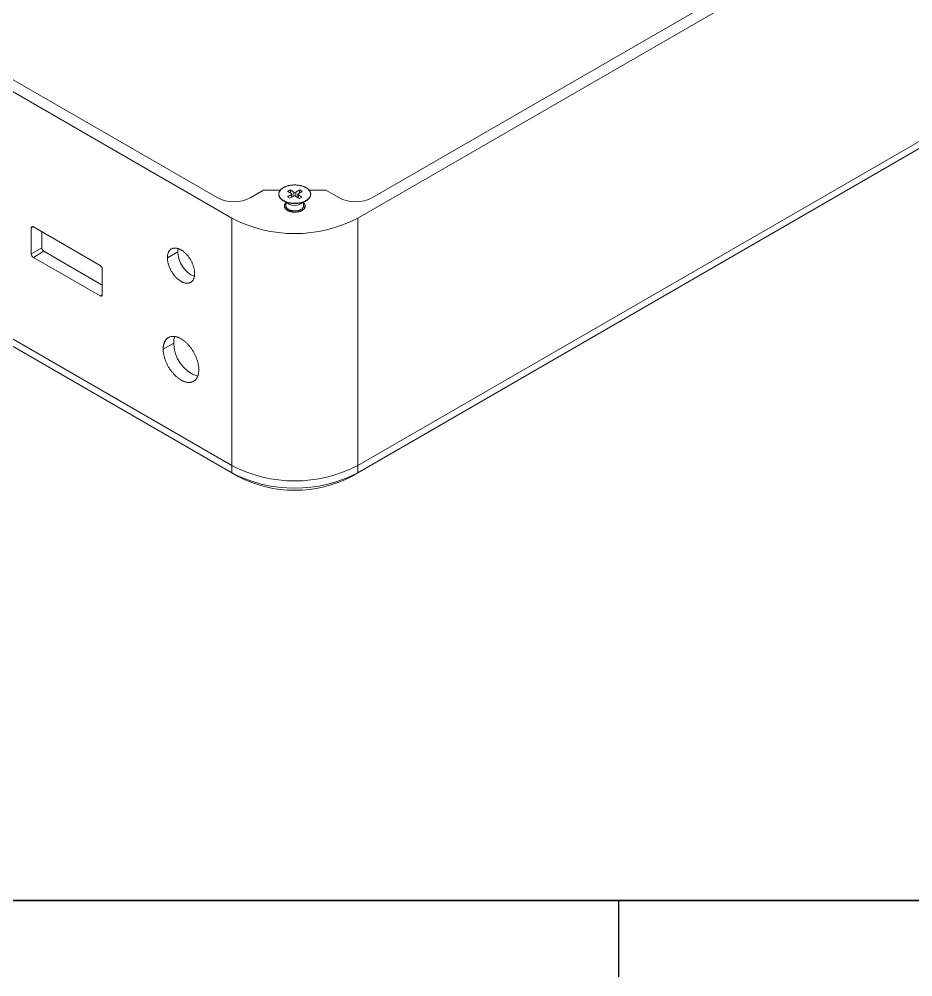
# Model space of a CAD drawing. Header units: millimetres. Extents: x 15 to 405, y 6 to 293.
# Drawn here: x 79.6 to 139.8, y 5.7 to 70.2 of the extents above; entities that cross this region are included whole.
import ezdxf

# ---------------------------------------------------------------- set-up
doc = ezdxf.new("R2010")
doc.units = ezdxf.units.MM
doc.layers.add('RAHM', color=5, linetype='Continuous')

msp = doc.modelspace()

# ---------------------------------------------------------------- linework, layer by layer
at = {"color": 7, "linetype": 'Continuous', "lineweight": 18}
for p, q in [((43.7455, 85.7688), (93.9218, 56.8027)), ((46.1497, 85.1974), (92.9319, 58.1906)), ((102.4071, 56.8027), (144.2113, 80.9357)), ((141.8071, 80.3642), (103.397, 58.1906)), ((43.7455, 69.1114), (93.9218, 40.1452)), ((43.7455, 68.6215), (93.9218, 39.6553)), ((94.3461, 39.4103), (44.1698, 68.3765)), ((102.4071, 40.1452), (144.2113, 64.2783)), ((143.787, 63.5433), (101.9828, 39.4103)), ((102.4071, 39.6553), (144.2113, 63.7883)), ((97.6796, 58.6226), (97.8471, 58.7152)), ((97.8471, 58.7152), (98.1127, 58.5551)), ((97.8761, 58.5041), (97.8471, 58.7152)), ((98.2258, 58.5536), (98.5032, 58.707)), ((98.4743, 58.5055), (98.5032, 58.707)), ((98.5032, 58.707), (98.6636, 58.6102)), ((96.0674, 58.6944), (95.1946, 58.1906)), ((97.1977, 58.6944), (96.0674, 58.6944)), ((97.0925, 58.427), (97.0925, 58.4128)), ((97.6653, 58.2438), (97.9427, 58.3972)), ((97.8257, 58.1471), (97.6653, 58.2438)), ((97.9451, 58.4624), (97.6796, 58.6226)), ((98.1031, 58.3004), (97.8257, 58.1471)), ((97.9427, 58.2117), (97.9427, 58.3972)), ((97.9673, 58.2254), (97.9673, 58.4305)), ((98.1127, 58.3049), (98.1127, 58.5551)), ((98.4818, 58.1389), (98.2162, 58.299)), ((98.2258, 58.5536), (98.2258, 58.2932)), ((98.3616, 58.4235), (98.3616, 58.2113)), ((98.3838, 58.3916), (98.6493, 58.2315)), ((98.3838, 58.3916), (98.3838, 58.1979)), ((98.6636, 58.6102), (98.3863, 58.4569)), ((98.6493, 58.2315), (98.4818, 58.1389)), ((100.2615, 58.6944), (99.1312, 58.6944)), ((99.2365, 58.4128), (99.2365, 58.427)), ((101.1343, 58.1906), (100.2615, 58.6944)), ((97.4063, 57.9752), (97.79, 57.7537)), ((97.5645, 57.6432), (97.5645, 57.5374)), ((97.6068, 57.8595), (97.5691, 57.6863)), ((98.5389, 57.7537), (98.9226, 57.9752)), ((98.7598, 57.6863), (98.7221, 57.8595)), ((98.7645, 57.5374), (98.7645, 57.6432)), ((93.9218, 40.1452), (93.9218, 56.8027)), ((102.4071, 56.8027), (102.4071, 40.1452)), ((80.549, 56.2217), (80.4076, 56.14)), ((80.4076, 56.14), (80.4076, 54.4122)), ((85.0462, 53.6255), (80.549, 56.2217)), ((81.1147, 54.8204), (81.1147, 55.8951)), ((81.1147, 54.8204), (80.4076, 54.4122)), ((81.2561, 54.5755), (80.549, 54.1673)), ((85.1876, 52.3059), (81.2561, 54.5755)), ((90.2873, 54.5502), (89.5802, 54.142)), ((80.549, 54.1673), (85.0462, 51.5711)), ((85.1876, 51.6528), (85.1876, 53.3806)), ((85.1876, 51.6527), (85.0462, 51.5711)), ((90.0044, 48.3967), (89.2973, 47.9885)), ((93.9218, 40.1452), (93.9218, 39.6553)), ((102.4071, 40.1452), (102.4071, 39.6553)), ((93.9218, 39.6553), (94.3461, 39.4103)), ((102.4071, 39.6553), (101.9828, 39.4103))]:
    msp.add_line(p, q, dxfattribs=at)
at = {"color": 7, "linetype": 'Continuous', "lineweight": 18, "flags": 128}
for points in [[(98.9388, 58.855), (98.9095, 58.872), (98.879, 58.8884), (98.8475, 58.904), (98.8149, 58.9189), (98.7814, 58.9331), (98.7469, 58.9466), (98.7116, 58.9592), (98.6755, 58.971), (98.6385, 58.9821), (98.6009, 58.9923), (98.5626, 59.0016), (98.5237, 59.0101), (98.4843, 59.0177), (98.4444, 59.0244), (98.404, 59.0302), (98.3633, 59.0351), (98.3223, 59.0391), (98.2811, 59.0422), (98.2397, 59.0444), (98.1982, 59.0456), (98.1566, 59.0459), (98.115, 59.0452), (98.0735, 59.0437), (98.0322, 59.0412), (97.991, 59.0377), (97.9502, 59.0334), (97.9096, 59.0281), (97.8694, 59.022), (97.8297, 59.0149), (97.7904, 59.007), (97.7518, 58.9982), (97.7137, 58.9885), (97.6763, 58.978), (97.6397, 58.9667), (97.6038, 58.9545), (97.5688, 58.9416), (97.5347, 58.9278), (97.5016, 58.9134), (97.4694, 58.8982), (97.4383, 58.8823), (97.4082, 58.8657), (97.3793, 58.8484), (97.3516, 58.8305), (97.3251, 58.812), (97.2999, 58.7929), (97.276, 58.7733), (97.2534, 58.7532), (97.2322, 58.7325), (97.2124, 58.7114), (97.194, 58.6899), (97.177, 58.668), (97.1616, 58.6457), (97.1477, 58.6231), (97.1353, 58.6002), (97.1244, 58.577), (97.1151, 58.5536), (97.1074, 58.53), (97.1013, 58.5063), (97.0968, 58.4824), (97.0938, 58.4585), (97.0925, 58.4345), (97.0928, 58.4105), (97.0948, 58.3865), (97.0983, 58.3626), (97.1034, 58.3388), (97.1101, 58.3151), (97.1184, 58.2916), (97.1283, 58.2683), (97.1398, 58.2452), (97.1528, 58.2224), (97.1673, 58.1999), (97.1833, 58.1778), (97.2008, 58.156), (97.2197, 58.1346), (97.24, 58.1137), (97.2618, 58.0932), (97.2849, 58.0733), (97.3093, 58.0538), (97.335, 58.035), (97.362, 58.0167), (97.3901, 57.9991), (97.4195, 57.982), (97.4499, 57.9657), (97.4814, 57.9501), (97.514, 57.9351), (97.5475, 57.9209), (97.582, 57.9075), (97.6173, 57.8949), (97.6535, 57.883), (97.6904, 57.872), (97.728, 57.8618), (97.7663, 57.8524), (97.8052, 57.844), (97.8446, 57.8364), (97.8846, 57.8296), (97.9249, 57.8238), (97.9656, 57.8189), (98.0066, 57.8149), (98.0478, 57.8119), (98.0892, 57.8097), (98.1307, 57.8085), (98.1723, 57.8082), (98.2139, 57.8088), (98.2554, 57.8104), (98.2967, 57.8129), (98.3379, 57.8163), (98.3788, 57.8207), (98.4193, 57.8259), (98.4595, 57.8321), (98.4992, 57.8391), (98.5385, 57.8471), (98.5772, 57.8559), (98.6152, 57.8655), (98.6526, 57.8761), (98.6892, 57.8874), (98.7251, 57.8995), (98.7601, 57.9125), (98.7942, 57.9262), (98.8274, 57.9407), (98.8595, 57.9559), (98.8907, 57.9718), (98.9207, 57.9884), (98.9496, 58.0057), (98.9773, 58.0236), (99.0038, 58.042), (99.029, 58.0611), (99.0529, 58.0808), (99.0755, 58.1009), (99.0967, 58.1215), (99.1166, 58.1426), (99.1349, 58.1642), (99.1519, 58.1861), (99.1673, 58.2084), (99.1812, 58.231), (99.1936, 58.2539), (99.2045, 58.2771), (99.2138, 58.3005), (99.2215, 58.324), (99.2276, 58.3478), (99.2322, 58.3716), (99.2351, 58.3956), (99.2364, 58.4196), (99.2361, 58.4436), (99.2342, 58.4675), (99.2306, 58.4915), (99.2255, 58.5153), (99.2188, 58.539), (99.2105, 58.5625), (99.2006, 58.5858), (99.1891, 58.6089), (99.1762, 58.6317), (99.1616, 58.6542), (99.1456, 58.6763), (99.1282, 58.6981), (99.1092, 58.7194), (99.0889, 58.7404), (99.0671, 58.7608), (99.044, 58.7808), (99.0196, 58.8002), (98.9939, 58.8191), (98.9669, 58.8373), (98.9388, 58.855)], [(99.2365, 58.4128), (99.2364, 58.4053), (99.2351, 58.3813), (99.2322, 58.3574), (99.2276, 58.3335), (99.2215, 58.3098), (99.2138, 58.2862), (99.2045, 58.2628), (99.1936, 58.2396), (99.1812, 58.2167), (99.1673, 58.1941), (99.1519, 58.1718), (99.1349, 58.1499), (99.1166, 58.1284), (99.0967, 58.1073), (99.0755, 58.0866), (99.0529, 58.0665), (99.029, 58.0469), (99.0038, 58.0278), (98.9773, 58.0093), (98.9496, 57.9914), (98.9207, 57.9741), (98.8907, 57.9575), (98.8595, 57.9416), (98.8274, 57.9264), (98.7942, 57.9119), (98.7601, 57.8982), (98.7251, 57.8853), (98.6892, 57.8731), (98.6526, 57.8618), (98.6152, 57.8513), (98.5772, 57.8416), (98.5385, 57.8328), (98.4992, 57.8249), (98.4595, 57.8178), (98.4193, 57.8117), (98.3788, 57.8064), (98.3379, 57.8021), (98.2967, 57.7986), (98.2554, 57.7961), (98.2139, 57.7946), (98.1723, 57.7939), (98.1307, 57.7942), (98.0892, 57.7954), (98.0478, 57.7976), (98.0066, 57.8007), (97.9656, 57.8047), (97.9249, 57.8096), (97.8846, 57.8154), (97.8446, 57.8221), (97.8052, 57.8297), (97.7663, 57.8382), (97.728, 57.8475), (97.6904, 57.8577), (97.6535, 57.8687), (97.6173, 57.8806), (97.582, 57.8932), (97.5475, 57.9067), (97.514, 57.9209), (97.4814, 57.9358), (97.4499, 57.9514), (97.4195, 57.9678), (97.3901, 57.9848)], [(97.6695, 57.3333), (97.6463, 57.3474), (97.6243, 57.362), (97.6036, 57.3773), (97.5842, 57.3931), (97.5661, 57.4094), (97.5494, 57.4262), (97.534, 57.4434), (97.5202, 57.4611), (97.5078, 57.4791), (97.4969, 57.4974), (97.4876, 57.5161), (97.4798, 57.5349), (97.4736, 57.554), (97.469, 57.5732), (97.466, 57.5925), (97.4646, 57.6118), (97.4648, 57.6312), (97.4666, 57.6506), (97.47, 57.6698), (97.475, 57.689), (97.4816, 57.708), (97.4898, 57.7268), (97.4995, 57.7453), (97.5108, 57.7636), (97.5235, 57.7815), (97.5377, 57.7991), (97.5534, 57.8162), (97.5705, 57.8329), (97.5889, 57.8491), (97.6039, 57.8611)], [(98.5794, 57.393), (98.5561, 57.3808), (98.5318, 57.3693), (98.5065, 57.3586), (98.4802, 57.3486), (98.4531, 57.3395), (98.4252, 57.3312), (98.3965, 57.3237), (98.3672, 57.3172), (98.3374, 57.3115), (98.3071, 57.3067), (98.2764, 57.3029), (98.2454, 57.2999), (98.2142, 57.298), (98.1828, 57.2969), (98.1514, 57.2969), (98.12, 57.2977), (98.0888, 57.2995), (98.0577, 57.3023), (98.027, 57.306), (97.9966, 57.3106), (97.9667, 57.3161), (97.9373, 57.3226), (97.9085, 57.3299), (97.8805, 57.338), (97.8532, 57.347), (97.8268, 57.3568), (97.8013, 57.3674), (97.7768, 57.3788), (97.7534, 57.3908), (97.7311, 57.4036), (97.7099, 57.417), (97.6901, 57.4311), (97.6715, 57.4457), (97.6543, 57.4609), (97.6384, 57.4765), (97.6241, 57.4927), (97.6112, 57.5092), (97.5998, 57.5261), (97.5899, 57.5433), (97.5817, 57.5608), (97.575, 57.5785), (97.5699, 57.5964), (97.5665, 57.6144), (97.5647, 57.6326), (97.5646, 57.6507), (97.5661, 57.6688), (97.5691, 57.6863)], [(98.725, 57.8611), (98.7352, 57.8531), (98.754, 57.837), (98.7714, 57.8204), (98.7874, 57.8034), (98.802, 57.786), (98.8151, 57.7681), (98.8267, 57.7499), (98.8368, 57.7315), (98.8454, 57.7127), (98.8524, 57.6938), (98.8578, 57.6746), (98.8616, 57.6554), (98.8638, 57.636), (98.8644, 57.6167), (98.8634, 57.5973), (98.8608, 57.578), (98.8566, 57.5587), (98.8508, 57.5397), (98.8434, 57.5208), (98.8345, 57.5021), (98.824, 57.4837), (98.812, 57.4656), (98.7985, 57.4478), (98.7835, 57.4305), (98.7671, 57.4135), (98.7494, 57.3971), (98.7303, 57.3812), (98.7099, 57.3658), (98.6882, 57.351), (98.6653, 57.3368), (98.6413, 57.3233), (98.6162, 57.3104), (98.59, 57.2982), (98.5629, 57.2868), (98.5348, 57.2762), (98.5059, 57.2663), (98.4763, 57.2573), (98.4458, 57.2491), (98.4148, 57.2417), (98.3832, 57.2352), (98.351, 57.2296), (98.3185, 57.2249), (98.2856, 57.2211), (98.2524, 57.2182), (98.219, 57.2162), (98.1854, 57.2152), (98.1519, 57.2151), (98.1183, 57.2159), (98.0849, 57.2176), (98.0516, 57.2203), (98.0186, 57.2239), (97.986, 57.2283), (97.9537, 57.2337), (97.922, 57.24), (97.8908, 57.2472), (97.8602, 57.2552), (97.8303, 57.264), (97.8012, 57.2737), (97.7729, 57.2841), (97.7456, 57.2953), (97.7192, 57.3073), (97.6938, 57.32), (97.6695, 57.3333)], [(91.4187, 53.0807), (91.4181, 53.1184), (91.4164, 53.1569), (91.4135, 53.1958), (91.4095, 53.2353), (91.4044, 53.2753), (91.3981, 53.3157), (91.3907, 53.3564), (91.3822, 53.3975), (91.3727, 53.4388), (91.362, 53.4803), (91.3502, 53.522), (91.3374, 53.5639), (91.3236, 53.6057), (91.3087, 53.6476), (91.2928, 53.6895), (91.2759, 53.7312), (91.2581, 53.7728), (91.2393, 53.8142), (91.2196, 53.8553), (91.1989, 53.8962), (91.1775, 53.9367), (91.1551, 53.9767), (91.132, 54.0163), (91.1081, 54.0555), (91.0834, 54.094), (91.0579, 54.132), (91.0318, 54.1693), (91.0051, 54.2059), (90.9776, 54.2418), (90.9496, 54.2769), (90.9211, 54.3111), (90.892, 54.3445), (90.8624, 54.377), (90.8324, 54.4085), (90.8019, 54.4391), (90.7711, 54.4686), (90.7399, 54.497), (90.7085, 54.5243), (90.6768, 54.5505), (90.6448, 54.5755), (90.6127, 54.5993), (90.5804, 54.6219), (90.5481, 54.6432), (90.5156, 54.6633), (90.4832, 54.682), (90.4508, 54.6994), (90.4184, 54.7155), (90.3861, 54.7301), (90.354, 54.7434), (90.3221, 54.7553), (90.2904, 54.7657), (90.2589, 54.7747), (90.2277, 54.7822), (90.1969, 54.7883), (90.1665, 54.793), (90.1364, 54.7961), (90.1069, 54.7978), (90.0778, 54.798), (90.0492, 54.7967), (90.0212, 54.7939), (89.9938, 54.7897), (89.967, 54.784), (89.9409, 54.7768), (89.9155, 54.7682), (89.8908, 54.7582), (89.8669, 54.7467), (89.8437, 54.7338), (89.8214, 54.7195), (89.7999, 54.7038), (89.7793, 54.6868), (89.7596, 54.6684), (89.7408, 54.6487), (89.7229, 54.6277), (89.7061, 54.6055), (89.6902, 54.582), (89.6753, 54.5573), (89.6614, 54.5314), (89.6486, 54.5044), (89.6369, 54.4762), (89.6262, 54.447), (89.6166, 54.4168), (89.6081, 54.3855), (89.6007, 54.3533), (89.5945, 54.3201), (89.5893, 54.2861), (89.5853, 54.2512), (89.5825, 54.2155), (89.5808, 54.1791), (89.5802, 54.142)], [(89.5802, 54.142), (89.5808, 54.1042), (89.5825, 54.0658), (89.5853, 54.0268), (89.5893, 53.9873), (89.5945, 53.9474), (89.6007, 53.907), (89.6081, 53.8662), (89.6166, 53.8252), (89.6262, 53.7838), (89.6369, 53.7423), (89.6486, 53.7006), (89.6614, 53.6588), (89.6753, 53.6169), (89.6902, 53.575), (89.7061, 53.5332), (89.7229, 53.4914), (89.7408, 53.4498), (89.7596, 53.4084), (89.7793, 53.3673), (89.7999, 53.3265), (89.8214, 53.286), (89.8437, 53.2459), (89.8669, 53.2063), (89.8908, 53.1672), (89.9155, 53.1286), (89.9409, 53.0906), (89.967, 53.0533), (89.9938, 53.0167), (90.0212, 52.9808), (90.0492, 52.9458), (90.0778, 52.9115), (90.1069, 52.8781), (90.1364, 52.8456), (90.1665, 52.8141), (90.1969, 52.7836), (90.2277, 52.7541), (90.2589, 52.7256), (90.2904, 52.6983), (90.3221, 52.6721), (90.354, 52.6471), (90.3861, 52.6233), (90.4184, 52.6007), (90.4508, 52.5794), (90.4832, 52.5593), (90.5156, 52.5406), (90.5481, 52.5232), (90.5804, 52.5072), (90.6127, 52.4925), (90.6448, 52.4792), (90.6768, 52.4674), (90.7085, 52.4569), (90.7399, 52.4479), (90.7711, 52.4404), (90.8019, 52.4343), (90.8324, 52.4297), (90.8624, 52.4265), (90.892, 52.4249), (90.9211, 52.4247), (90.9496, 52.4259), (90.9776, 52.4287), (91.0051, 52.4329), (91.0318, 52.4386), (91.0579, 52.4458), (91.0834, 52.4544), (91.1081, 52.4645), (91.132, 52.4759), (91.1551, 52.4888), (91.1775, 52.5031), (91.1989, 52.5188), (91.2196, 52.5359), (91.2393, 52.5542), (91.2581, 52.5739), (91.2759, 52.5949), (91.2928, 52.6172), (91.3087, 52.6407), (91.3236, 52.6654), (91.3374, 52.6912), (91.3502, 52.7183), (91.362, 52.7464), (91.3727, 52.7756), (91.3822, 52.8059), (91.3907, 52.8371), (91.3981, 52.8694), (91.4044, 52.9025), (91.4095, 52.9366), (91.4135, 52.9714), (91.4164, 53.0071), (91.4181, 53.0435), (91.4187, 53.0807)], [(91.7015, 46.6006), (91.7009, 46.6437), (91.6992, 46.6874), (91.6964, 46.7316), (91.6924, 46.7765), (91.6873, 46.8217), (91.681, 46.8675), (91.6737, 46.9136), (91.6652, 46.9602), (91.6556, 47.007), (91.6449, 47.0541), (91.6332, 47.1014), (91.6203, 47.1489), (91.6064, 47.1966), (91.5915, 47.2443), (91.5755, 47.2921), (91.5585, 47.3399), (91.5405, 47.3876), (91.5214, 47.4353), (91.5015, 47.4828), (91.4806, 47.5302), (91.4587, 47.5773), (91.4359, 47.6242), (91.4123, 47.6707), (91.3878, 47.7169), (91.3624, 47.7627), (91.3362, 47.808), (91.3093, 47.8529), (91.2815, 47.8972), (91.253, 47.941), (91.2238, 47.9841), (91.194, 48.0266), (91.1634, 48.0684), (91.1322, 48.1094), (91.1005, 48.1497), (91.0681, 48.1892), (91.0352, 48.2278), (91.0018, 48.2656), (90.968, 48.3024), (90.9337, 48.3383), (90.8989, 48.3731), (90.8638, 48.407), (90.8284, 48.4398), (90.7926, 48.4715), (90.7566, 48.5021), (90.7203, 48.5315), (90.6838, 48.5598), (90.6471, 48.5869), (90.6103, 48.6127), (90.5734, 48.6373), (90.5364, 48.6606), (90.4994, 48.6827), (90.4624, 48.7034), (90.4254, 48.7228), (90.3885, 48.7408), (90.3517, 48.7574), (90.315, 48.7727), (90.2785, 48.7866), (90.2423, 48.799), (90.2062, 48.81), (90.1705, 48.8196), (90.135, 48.8277), (90.0999, 48.8344), (90.0652, 48.8396), (90.0309, 48.8434), (89.997, 48.8457), (89.9636, 48.8465), (89.9307, 48.8458), (89.8984, 48.8437), (89.8666, 48.8401), (89.8354, 48.835), (89.8049, 48.8285), (89.775, 48.8205), (89.7458, 48.8111), (89.7173, 48.8002), (89.6896, 48.7879), (89.6626, 48.7742), (89.6364, 48.7591), (89.6111, 48.7426), (89.5866, 48.7247), (89.5629, 48.7054), (89.5401, 48.6849), (89.5183, 48.663), (89.4974, 48.6398), (89.4774, 48.6153), (89.4584, 48.5896), (89.4404, 48.5626), (89.4234, 48.5345), (89.4074, 48.5052), (89.3924, 48.4747), (89.3785, 48.4431), (89.3657, 48.4104), (89.3539, 48.3767), (89.3432, 48.3419), (89.3336, 48.3061), (89.3252, 48.2694), (89.3178, 48.2318), (89.3116, 48.1932), (89.3064, 48.1538), (89.3025, 48.1136), (89.2996, 48.0726), (89.2979, 48.0309), (89.2973, 47.9885)], [(89.2973, 47.9885), (89.2979, 47.9454), (89.2996, 47.9017), (89.3025, 47.8575), (89.3064, 47.8127), (89.3116, 47.7674), (89.3178, 47.7216), (89.3252, 47.6755), (89.3336, 47.629), (89.3432, 47.5821), (89.3539, 47.535), (89.3657, 47.4877), (89.3785, 47.4402), (89.3924, 47.3925), (89.4074, 47.3448), (89.4234, 47.297), (89.4404, 47.2492), (89.4584, 47.2015), (89.4774, 47.1538), (89.4974, 47.1063), (89.5183, 47.0589), (89.5401, 47.0118), (89.5629, 46.965), (89.5866, 46.9184), (89.6111, 46.8722), (89.6364, 46.8264), (89.6626, 46.7811), (89.6896, 46.7362), (89.7173, 46.6919), (89.7458, 46.6482), (89.775, 46.605), (89.8049, 46.5625), (89.8354, 46.5207), (89.8666, 46.4797), (89.8984, 46.4394), (89.9307, 46.3999), (89.9636, 46.3613), (89.997, 46.3235), (90.0309, 46.2867), (90.0652, 46.2509), (90.0999, 46.216), (90.135, 46.1821), (90.1705, 46.1493), (90.2062, 46.1176), (90.2423, 46.087), (90.2785, 46.0576), (90.315, 46.0293), (90.3517, 46.0022), (90.3885, 45.9764), (90.4254, 45.9518), (90.4624, 45.9285), (90.4994, 45.9064), (90.5364, 45.8857), (90.5734, 45.8664), (90.6103, 45.8483), (90.6471, 45.8317), (90.6838, 45.8164), (90.7203, 45.8026), (90.7566, 45.7901), (90.7926, 45.7791), (90.8284, 45.7695), (90.8638, 45.7614), (90.8989, 45.7547), (90.9337, 45.7495), (90.968, 45.7457), (91.0018, 45.7435), (91.0352, 45.7426), (91.0681, 45.7433), (91.1005, 45.7454), (91.1322, 45.749), (91.1634, 45.7541), (91.194, 45.7606), (91.2238, 45.7686), (91.253, 45.778), (91.2815, 45.7889), (91.3093, 45.8012), (91.3362, 45.8149), (91.3624, 45.83), (91.3878, 45.8466), (91.4123, 45.8644), (91.4359, 45.8837), (91.4587, 45.9042), (91.4806, 45.9261), (91.5015, 45.9493), (91.5214, 45.9738), (91.5405, 45.9995), (91.5585, 46.0265), (91.5755, 46.0546), (91.5915, 46.084), (91.6064, 46.1144), (91.6203, 46.146), (91.6332, 46.1787), (91.6449, 46.2125), (91.6556, 46.2472), (91.6652, 46.283), (91.6737, 46.3197), (91.681, 46.3574), (91.6873, 46.3959), (91.6924, 46.4353), (91.6964, 46.4755), (91.6992, 46.5165), (91.7009, 46.5582), (91.7015, 46.6006)]]:
    msp.add_lwpolyline(points, dxfattribs=at)
at = {"color": 7, "linetype": 'Continuous', "lineweight": 18}
for centre, radius, start, end in [((94.0632, 60.3722), 2.4575, 242.588789, 297.411211), ((97.6188, 58.4613), 0.5286, 185.272981, 244.367363), ((97.9312, 58.4303), 0.035, 289.027353, 66.655803), ((98.1583, 58.191), 0.1225, 61.792044, 116.768714), ((98.1706, 58.6631), 0.1225, 241.792044, 296.768714), ((98.3977, 58.4238), 0.035, 109.027353, 246.655803), ((102.2657, 60.3722), 2.4575, 242.588789, 297.411211), ((98.1645, 58.4722), 0.8102, 242.473811, 297.526189), ((98.4764, 57.6584), 0.2847, 291.198617, 5.629354), ((98.1645, 64.9909), 9.2221, 242.609672, 297.390328), ((80.494, 56.1536), 0.0875, 51.058533, 188.952219), ((80.714, 54.4258), 0.3067, 182.541812, 237.458188), ((81.4211, 54.834), 0.3067, 182.541862, 237.458138), ((91.3249, 54.556), 1.0377, 168.650445, 180.320577), ((92.1961, 54.6057), 1.9097, 181.665352, 245.307469), ((84.8812, 53.367), 0.3067, 2.541812, 57.458188), ((85.1012, 51.6391), 0.0875, 231.058533, 8.952219), ((91.2008, 48.4185), 1.1966, 159.497429, 181.04191), ((92.393, 48.4219), 2.3887, 180.604638, 251.268518), ((98.1645, 48.3335), 9.2221, 242.609672, 297.390328), ((98.1645, 47.8436), 9.2221, 242.609672, 297.390328), ((98.1645, 46.7762), 8.2968, 242.598358, 297.401642)]:
    msp.add_arc(centre, radius, start, end, dxfattribs=at)
at = {"layer": 'RAHM', "color": 7, "linetype": 'Continuous', "lineweight": 35}
msp.add_line((15, 10.8498), (405, 10.8498), dxfattribs=at)
at = {"layer": 'RAHM', "color": 7, "lineweight": 25}
msp.add_line((120, 5.7095), (120, 10.8498), dxfattribs=at)

doc.saveas('drawing.dxf')
